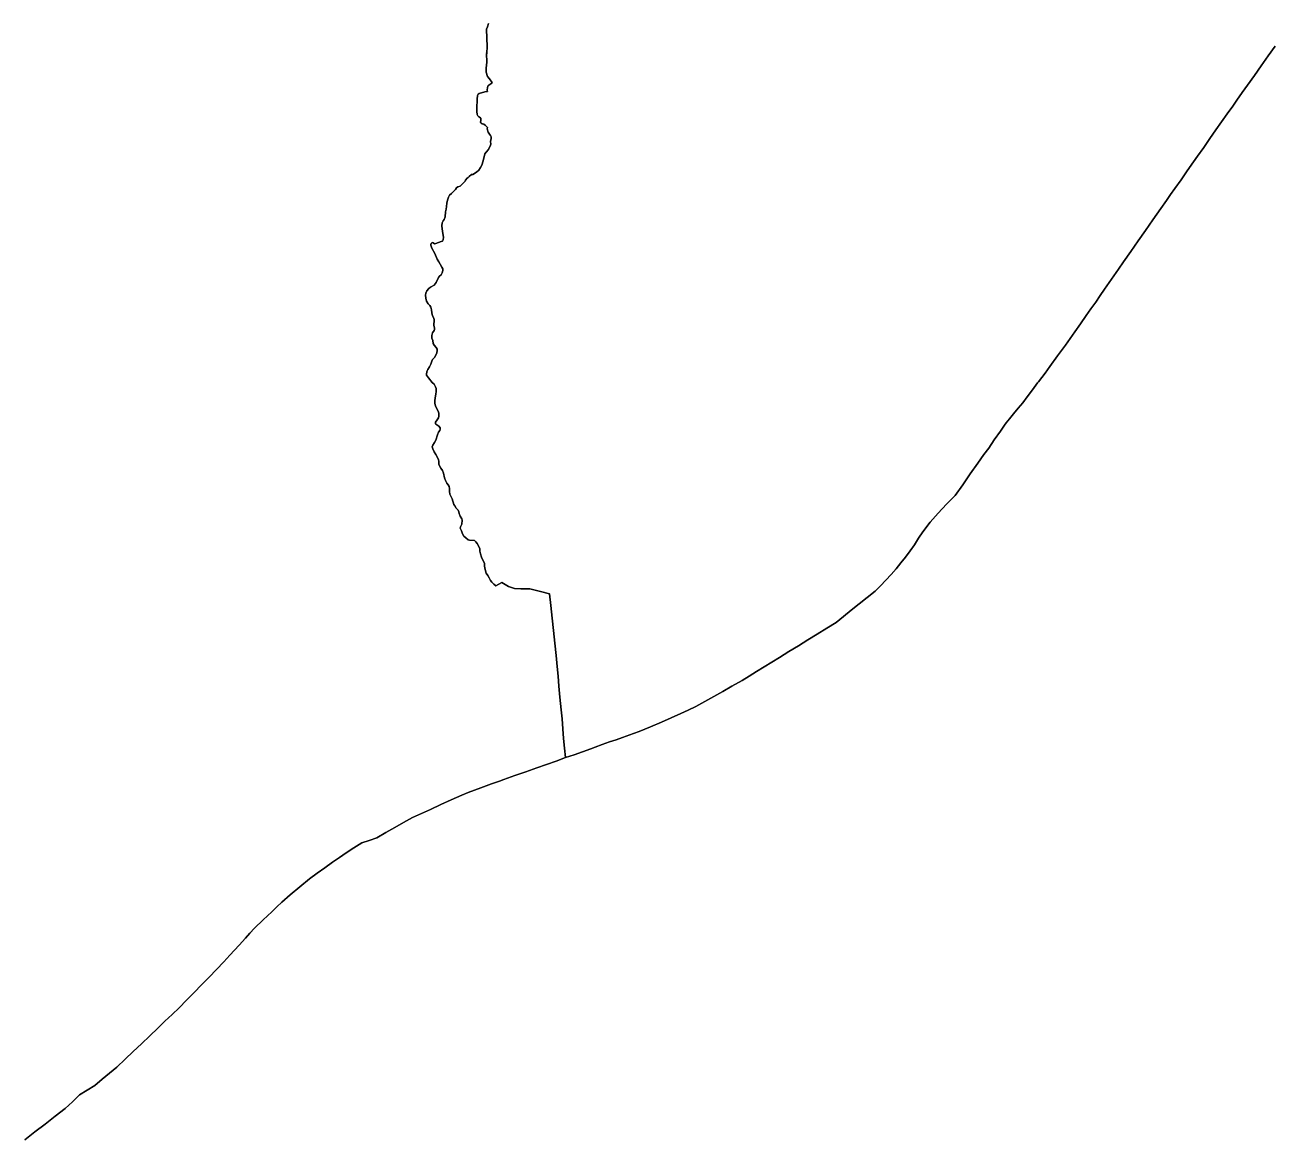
# Model space of a CAD drawing. Header units: inches. Extents: x 11258954 to 11313122, y 3645444 to 3695200.
# Drawn here: x 11280216 to 11284910, y 3659022 to 3663204 of the extents above; entities that cross this region are included whole.
import ezdxf

# ---------------------------------------------------------------- set-up
doc = ezdxf.new("R2010")
doc.units = ezdxf.units.IN
doc.header["$MEASUREMENT"] = 0
doc.layers.add('VotingPrecinct', color=233, linetype='Continuous')
doc.layers.add('Ward', color=133, linetype='Continuous')

msp = doc.modelspace()

# ---------------------------------------------------------------- linework, layer by layer
at = {"layer": 'VotingPrecinct'}
for points in [[(11281958.4, 3663209.5, 0), (11281954.5, 3663196.4, 0), (11281951.3, 3663188.35, 0), (11281950.8, 3663176.5, 0), (11281951.9, 3663165.2, 0), (11281952, 3663143, 0), (11281953.45, 3663134.05, 0), (11281952.85, 3663123.05, 0), (11281953.6, 3663116, 0), (11281952.3, 3663104.5, 0), (11281951.2, 3663097.1, 0), (11281951.95, 3663099.8, 0), (11281950.8, 3663089.45, 0), (11281951.25, 3663086.75, 0), (11281951.15, 3663084.25, 0), (11281952.5, 3663076.95, 0), (11281951.85, 3663064.4, 0), (11281949.6, 3663041.4, 0), (11281949.45, 3663029.65, 0), (11281949.8, 3663026.05, 0), (11281955.1, 3663009.9, 0), (11281962, 3663001.8, 0), (11281971.2, 3662988.85, 0), (11281971.5, 3662987, 0), (11281971.1, 3662985.25, 0), (11281966.85, 3662982.05, 0), (11281959.55, 3662977.85, 0), (11281957.45, 3662976.35, 0), (11281954.6, 3662968.6, 0), (11281953.9, 3662958.2, 0), (11281954, 3662953.75, 0), (11281944.3, 3662952.5, 0), (11281923.45, 3662945.85, 0), (11281919.8, 3662944.2, 0), (11281916.9, 3662938.05, 0), (11281915.35, 3662925.15, 0), (11281913.95, 3662889.75, 0), (11281914.3, 3662878.3, 0), (11281916.2, 3662867.25, 0), (11281918.1, 3662862.6, 0), (11281921.9, 3662858.8, 0), (11281927.85, 3662855.2, 0), (11281929.15, 3662853.15, 0), (11281929.75, 3662848.35, 0), (11281929.25, 3662843.7, 0), (11281928.1, 3662839.4, 0), (11281928.55, 3662837.05, 0), (11281930.25, 3662834.6, 0), (11281934.15, 3662832.1, 0), (11281941, 3662830.6, 0), (11281946.05, 3662826.8, 0), (11281954.35, 3662818.5, 0), (11281953.6, 3662813.5, 0), (11281957.45, 3662800.85, 0), (11281965.05, 3662790, 0), (11281966.8, 3662786.5, 0), (11281967.85, 3662782.45, 0), (11281967.9, 3662776.7, 0), (11281966.45, 3662766.35, 0), (11281967, 3662756.2, 0), (11281966.2, 3662752.4, 0), (11281958.25, 3662735.7, 0), (11281949.1, 3662726.1, 0), (11281944.85, 3662719.2, 0), (11281938.7, 3662693.35, 0), (11281933.2, 3662677.05, 0), (11281928.15, 3662668.4, 0), (11281922.1, 3662658.3, 0), (11281913.7, 3662650.85, 0), (11281899.95, 3662641.8, 0), (11281899.15, 3662642.05, 0), (11281895.05, 3662641.35, 0), (11281886.05, 3662634.95, 0), (11281881.55, 3662630.95, 0), (11281878.5, 3662627.6, 0), (11281872.4, 3662620.65, 0), (11281870.8, 3662617.9, 0), (11281869.75, 3662617.1, 0), (11281871.35, 3662618.2, 0), (11281867.85, 3662613.95, 0), (11281859.35, 3662605.7, 0), (11281851.25, 3662598.6, 0), (11281843.25, 3662595.15, 0), (11281838.25, 3662591.15, 0), (11281833.85, 3662585.15, 0), (11281824.8, 3662574.9, 0), (11281819.1, 3662571, 0), (11281812.2, 3662563.8, 0), (11281807.45, 3662556.05, 0), (11281804, 3662545.05, 0), (11281801.7, 3662533.55, 0), (11281800.4, 3662522.15, 0), (11281799.75, 3662511.85, 0), (11281797.25, 3662501.5, 0), (11281795.05, 3662483.35, 0), (11281791.2, 3662472.45, 0), (11281787.6, 3662467.95, 0), (11281784.45, 3662459.8, 0), (11281783.2, 3662449, 0), (11281785.15, 3662427.75, 0), (11281788.75, 3662406.55, 0), (11281788.4, 3662396.15, 0), (11281785.3, 3662391.4, 0), (11281781.05, 3662389.5, 0), (11281760.8, 3662382.5, 0), (11281755.95, 3662381.9, 0), (11281749.95, 3662385.2, 0), (11281746.75, 3662385.75, 0), (11281742.75, 3662382.6, 0), (11281741.3, 3662379.35, 0), (11281741.6, 3662375.95, 0), (11281745.1, 3662364.65, 0), (11281756.45, 3662344.5, 0), (11281765.65, 3662324.3, 0), (11281771.5, 3662314.15, 0), (11281776.7, 3662304.55, 0), (11281783.35, 3662294.15, 0), (11281786.25, 3662287.65, 0), (11281786.35, 3662280.7, 0), (11281784.2, 3662272.55, 0), (11281779.95, 3662264.85, 0), (11281774.2, 3662259.95, 0), (11281770.4, 3662255.25, 0), (11281761.25, 3662235.7, 0), (11281753.95, 3662226.35, 0), (11281741, 3662218.7, 0), (11281733.7, 3662212.9, 0), (11281727.2, 3662204.6, 0), (11281723.15, 3662196.5, 0), (11281722.1, 3662188.15, 0), (11281722.95, 3662176.6, 0), (11281725.95, 3662165.85, 0), (11281731.8, 3662156.5, 0), (11281738.1, 3662149.5, 0), (11281742.05, 3662143.45, 0), (11281744.5, 3662133.45, 0), (11281745.5, 3662121.8, 0), (11281748.15, 3662110.4, 0), (11281753.35, 3662101.75, 0), (11281753.9, 3662095.15, 0), (11281752.7, 3662073.95, 0), (11281755.5, 3662066.1, 0), (11281755.95, 3662059.8, 0), (11281754.25, 3662056.3, 0), (11281747.9, 3662046.95, 0), (11281745.5, 3662037.5, 0), (11281745.55, 3662027.25, 0), (11281749.6, 3662018.55, 0), (11281750.9, 3662006.95, 0), (11281754.1, 3662000.75, 0), (11281754.75, 3662000, 0), (11281761.75, 3661992.1, 0), (11281765.35, 3661985.6, 0), (11281766.05, 3661981.05, 0), (11281764.75, 3661971.75, 0), (11281760.35, 3661963.2, 0), (11281755.05, 3661954.3, 0), (11281747.8, 3661946.4, 0), (11281744.9, 3661940.5, 0), (11281741.25, 3661929.2, 0), (11281736.95, 3661919.5, 0), (11281730.65, 3661908.9, 0), (11281727.6, 3661903.8, 0), (11281726.85, 3661900, 0), (11281725, 3661891.15, 0), (11281725.8, 3661887.35, 0), (11281732.55, 3661877.75, 0), (11281746.6, 3661860.65, 0), (11281754.2, 3661853.85, 0), (11281759.7, 3661844.55, 0), (11281761.95, 3661837.3, 0), (11281762.1, 3661826.35, 0), (11281760.9, 3661815.9, 0), (11281758.05, 3661803.05, 0), (11281756.45, 3661791.8, 0), (11281756.55, 3661781.25, 0), (11281759.1, 3661772.15, 0), (11281764, 3661761.95, 0), (11281769.55, 3661752.55, 0), (11281771.6, 3661745.55, 0), (11281771.6, 3661734.15, 0), (11281770.35, 3661727.4, 0), (11281765.1, 3661720, 0), (11281759.7, 3661711.5, 0), (11281759.05, 3661705.05, 0), (11281760.3, 3661703.55, 0), (11281772.2, 3661696, 0), (11281776.6, 3661689.95, 0), (11281777.3, 3661684.95, 0), (11281775.2, 3661680.35, 0), (11281770.95, 3661674.15, 0), (11281767.25, 3661664.3, 0), (11281760.05, 3661643.9, 0), (11281755.1, 3661634.8, 0), (11281748.85, 3661624.75, 0), (11281747, 3661619, 0), (11281749, 3661610.5, 0), (11281754.7, 3661600.15, 0), (11281760.6, 3661590.4, 0), (11281765.3, 3661580.7, 0), (11281770.95, 3661570.35, 0), (11281771.4, 3661565.35, 0), (11281771.4, 3661554.05, 0), (11281774.45, 3661547.2, 0), (11281779.2, 3661538.3, 0), (11281785, 3661529.2, 0), (11281789.4, 3661519.75, 0), (11281792.55, 3661502.4, 0), (11281796.9, 3661492.05, 0), (11281802.3, 3661482.1, 0), (11281806.7, 3661475.7, 0), (11281810.65, 3661469.05, 0), (11281811.65, 3661462.35, 0), (11281811.25, 3661450.45, 0), (11281813.4, 3661440.8, 0), (11281816.65, 3661432.95, 0), (11281822.25, 3661422.85, 0), (11281828.35, 3661401.9, 0), (11281831.25, 3661396.65, 0), (11281837, 3661388.35, 0), (11281844.85, 3661380.1, 0), (11281847.35, 3661374.95, 0), (11281848.55, 3661367.6, 0), (11281851.75, 3661357.7, 0), (11281858.25, 3661348.1, 0), (11281859.6, 3661343.3, 0), (11281858.4, 3661328.1, 0), (11281853, 3661317.45, 0), (11281851.45, 3661313.35, 0), (11281856.35, 3661303.1, 0), (11281860.45, 3661291.8, 0), (11281865.75, 3661283.1, 0), (11281872.75, 3661276.05, 0), (11281881.7, 3661269.7, 0), (11281886.35, 3661268, 0), (11281905.7, 3661266.05, 0), (11281911.1, 3661262.05, 0), (11281916.15, 3661255.55, 0), (11281921.3, 3661246.1, 0), (11281925.5, 3661234.75, 0), (11281926.2, 3661226.1, 0), (11281928.7, 3661215.95, 0), (11281931.55, 3661203.55, 0), (11281935.35, 3661195.5, 0), (11281941.4, 3661187.05, 0), (11281943.9, 3661180.15, 0), (11281943.85, 3661170.5, 0), (11281944.55, 3661163.75, 0), (11281946.8, 3661153.1, 0), (11281950.1, 3661144.45, 0), (11281955.9, 3661135.7, 0), (11281961.15, 3661126.5, 0), (11281965.45, 3661116.25, 0), (11281970.3, 3661110.15, 0), (11281977.8, 3661102.4, 0), (11281986.44, 3661096.83, 0), (11282009, 3661108.95, 0), (11282033.2, 3661093.35, 0), (11282056.34, 3661086.53, 0), (11282079.49, 3661084.58, 0), (11282114.2, 3661084.58, 0), (11282154.18, 3661074.83, 0), (11282187.685, 3661066.1355, 0), (11282192.5235, 3661022.1535, 0), (11282197.698, 3660975.1215, 0), (11282202.8725, 3660928.089, 0), (11282208.047, 3660881.057, 0), (11282213.2215, 3660834.0245, 0), (11282215.0005, 3660806.999, 0), (11282215.9995, 3660793.501, 0), (11282219.9995, 3660756.7505, 0), (11282223, 3660719.5, 0), (11282227, 3660678.5005, 0), (11282232, 3660630.7505, 0), (11282235, 3660596.501, 0), (11282238, 3660559.5, 0), (11282240, 3660522.749, 0), (11282244.0005, 3660486.7495, 0), (11282248.0005, 3660450.75, 0), (11282212.0005, 3660437.9995, 0), (11282176, 3660425.2495, 0), (11282139.9995, 3660412.499, 0), (11282098.7185, 3660397.9035, 0), (11282057.4375, 3660383.3085, 0), (11282016.1565, 3660368.713, 0), (11281999.999, 3660362.999, 0), (11281969.836, 3660351.7945, 0), (11281939.672, 3660340.59, 0), (11281930.034, 3660337.0085, 0), (11281906.0775, 3660328.111, 0), (11281882.0385, 3660319.181, 0), (11281857.9995, 3660310.2505, 0), (11281818.666, 3660292.3335, 0), (11281779.333, 3660274.417, 0), (11281740, 3660256.5, 0), (11281706.5005, 3660241.2505, 0), (11281673.0005, 3660226.0005, 0), (11281639.4675, 3660207.0135, 0), (11281605.9345, 3660188.026, 0), (11281572.402, 3660169.039, 0), (11281538.869, 3660150.052, 0), (11281510.4265, 3660140.0535, 0), (11281481.9845, 3660130.055, 0), (11281452.8275, 3660111.8665, 0), (11281423.6705, 3660093.678, 0), (11281397.934, 3660076.017, 0), (11281372.197, 3660058.3565, 0), (11281343.2655, 3660037.2345, 0), (11281314.334, 3660016.113, 0), (11281285.402, 3659994.991, 0), (11281249.201, 3659964.9955, 0), (11281212.9995, 3659935, 0), (11281182.1005, 3659908.196, 0), (11281163.05, 3659889.973, 0), (11281143.9995, 3659871.7495, 0), (11281111.5, 3659840.7505, 0), (11281079.001, 3659809.7505, 0), (11281062.0005, 3659791.251, 0), (11281044.9995, 3659772.751, 0), (11281021, 3659746, 0), (11281003.5, 3659726.9995, 0), (11280986, 3659707.999, 0), (11280964.312, 3659682.9705, 0), (11280936.2295, 3659654.267, 0), (11280908.147, 3659625.5635, 0), (11280880.0645, 3659596.8605, 0), (11280851.982, 3659568.157, 0), (11280823.919, 3659539.4795, 0), (11280795.856, 3659510.802, 0), (11280769.2375, 3659485.4515, 0), (11280742.619, 3659460.101, 0), (11280716.0005, 3659434.7505, 0), (11280685.2, 3659405.4, 0), (11280654.4, 3659376.05, 0), (11280623.5995, 3659346.6995, 0), (11280592.7995, 3659317.3495, 0), (11280561.9995, 3659287.9995, 0), (11280534.333, 3659265.1665, 0), (11280506.6665, 3659242.334, 0), (11280479, 3659219.501, 0), (11280450.5, 3659201.375, 0), (11280421.9995, 3659183.249, 0), (11280394.5, 3659157.9995, 0), (11280367, 3659132.75, 0), (11280329.375, 3659103.344, 0), (11280291.75, 3659073.9375, 0), (11280254.125, 3659044.5315, 0), (11280216.4995, 3659015.125, 0)], [(11284914.7995, 3663123.8495, 0), (11284888.4, 3663087.2995, 0), (11284861.9995, 3663050.7495, 0), (11284836.4995, 3663014.3745, 0), (11284810.999, 3662977.9995, 0), (11284790.5, 3662949.3755, 0), (11284770.0005, 3662920.7505, 0), (11284754.9995, 3662899.001, 0), (11284734, 3662869.334, 0), (11284713.0005, 3662839.667, 0), (11284692.0005, 3662810, 0), (11284669.0005, 3662776.9165, 0), (11284646.0005, 3662743.8335, 0), (11284623.0005, 3662710.7505, 0), (11284607.9995, 3662689.001, 0), (11284584.333, 3662655.584, 0), (11284560.6665, 3662622.1675, 0), (11284537, 3662588.7505, 0), (11284521.5005, 3662566.3755, 0), (11284506.0005, 3662544, 0), (11284484.9995, 3662514, 0), (11284470, 3662492.625, 0), (11284455, 3662471.25, 0), (11284427.5005, 3662431.8125, 0), (11284400.0005, 3662392.3745, 0), (11284372.501, 3662352.937, 0), (11284345.001, 3662313.4995, 0), (11284326, 3662286.7505, 0), (11284299.5, 3662248.875, 0), (11284273.0005, 3662210.9995, 0), (11284256.5, 3662186.875, 0), (11284240, 3662162.7505, 0), (11284222, 3662137.1255, 0), (11284204, 3662111.5005, 0), (11284183.0005, 3662081.251, 0), (11284162.0005, 3662051.001, 0), (11284144, 3662025.501, 0), (11284125.999, 3662000.0005, 0), (11284097.067, 3661960.4075, 0), (11284068.1345, 3661920.814, 0), (11284050, 3661896.0005, 0), (11284024.8565, 3661862.319, 0), (11284022.003, 3661858.4975, 0), (11284002.501, 3661832.3735, 0), (11283982.999, 3661806.2495, 0), (11283966.0005, 3661783.9995, 0), (11283948.5, 3661763.25, 0), (11283930.999, 3661742.5005, 0), (11283916.0005, 3661724.251, 0), (11283903.999, 3661709.2505, 0), (11283897.001, 3661700.001, 0), (11283882, 3661677.75, 0), (11283859, 3661645.25, 0), (11283838.0005, 3661613.9995, 0), (11283820.0005, 3661589.9995, 0), (11283797.182, 3661557.3685, 0), (11283768.687, 3661516.6195, 0), (11283740.1915, 3661475.8695, 0), (11283711.6965, 3661435.1205, 0), (11283678.9725, 3661403.211, 0), (11283647.7385, 3661369.8405, 0), (11283618.061, 3661335.0785, 0), (11283589.999, 3661298.9995, 0), (11283574.5335, 3661274.9565, 0), (11283559.0675, 3661250.913, 0), (11283542.3885, 3661227.694, 0), (11283525.709, 3661204.4745, 0), (11283507.8625, 3661182.141, 0), (11283490.016, 3661159.807, 0), (11283471.048, 3661138.418, 0), (11283452.0795, 3661117.0285, 0), (11283432.04, 3661096.639, 0), (11283412, 3661076.249, 0), (11283381.6665, 3661052.3325, 0), (11283351.333, 3661028.416, 0), (11283320.9995, 3661004.4995, 0), (11283293, 3660981.6245, 0), (11283265.0005, 3660958.749, 0), (11283229.5005, 3660936.7905, 0), (11283194.0005, 3660914.8325, 0), (11283158.5005, 3660892.8745, 0), (11283123, 3660870.916, 0), (11283087.5, 3660848.958, 0), (11283052, 3660826.9995, 0), (11283023.3335, 3660809.333, 0), (11282994.6675, 3660791.6665, 0), (11282966.001, 3660774, 0), (11282938.5005, 3660757.4995, 0), (11282911, 3660740.999, 0), (11282872.9995, 3660718.749, 0), (11282838.9995, 3660699.8745, 0), (11282805, 3660681, 0), (11282771, 3660662.125, 0), (11282737.0005, 3660643.2505, 0), (11282709, 3660629.7505, 0), (11282680.999, 3660616.25, 0), (11282645, 3660599.875, 0), (11282609.0005, 3660583.5, 0), (11282567, 3660566.25, 0), (11282524.9995, 3660549, 0), (11282502.9995, 3660541.0005, 0), (11282462.001, 3660526.5005, 0), (11282437.5005, 3660518.1255, 0), (11282412.9995, 3660509.7505, 0), (11282385.9885, 3660499.9105, 0), (11282358.977, 3660490.0705, 0), (11282342.9995, 3660484.2505, 0), (11282311.333, 3660473.0835, 0), (11282279.667, 3660461.917, 0), (11282248.0005, 3660450.75, 0), (11282244.0005, 3660486.7495, 0), (11282240, 3660522.749, 0), (11282238, 3660559.5, 0), (11282235, 3660596.501, 0), (11282232, 3660630.7505, 0), (11282227, 3660678.5005, 0), (11282223, 3660719.5, 0), (11282219.9995, 3660756.7505, 0), (11282215.9995, 3660793.501, 0), (11282215.0005, 3660806.999, 0), (11282213.2215, 3660834.0245, 0), (11282208.047, 3660881.057, 0), (11282202.8725, 3660928.089, 0), (11282197.698, 3660975.1215, 0), (11282192.5235, 3661022.1535, 0), (11282187.685, 3661066.1355, 0), (11282154.18, 3661074.83, 0), (11282114.2, 3661084.58, 0), (11282079.49, 3661084.58, 0), (11282056.34, 3661086.53, 0), (11282033.2, 3661093.35, 0), (11282009, 3661108.95, 0), (11281986.44, 3661096.83, 0), (11281977.8, 3661102.4, 0), (11281970.3, 3661110.15, 0), (11281965.45, 3661116.25, 0), (11281961.15, 3661126.5, 0), (11281955.9, 3661135.7, 0), (11281950.1, 3661144.45, 0), (11281946.8, 3661153.1, 0), (11281944.55, 3661163.75, 0), (11281943.85, 3661170.5, 0), (11281943.9, 3661180.15, 0), (11281941.4, 3661187.05, 0), (11281935.35, 3661195.5, 0), (11281931.55, 3661203.55, 0), (11281928.7, 3661215.95, 0), (11281926.2, 3661226.1, 0), (11281925.5, 3661234.75, 0), (11281921.3, 3661246.1, 0), (11281916.15, 3661255.55, 0), (11281911.1, 3661262.05, 0), (11281905.7, 3661266.05, 0), (11281886.35, 3661268, 0), (11281881.7, 3661269.7, 0), (11281872.75, 3661276.05, 0), (11281865.75, 3661283.1, 0), (11281860.45, 3661291.8, 0), (11281856.35, 3661303.1, 0), (11281851.45, 3661313.35, 0), (11281853, 3661317.45, 0), (11281858.4, 3661328.1, 0), (11281859.6, 3661343.3, 0), (11281858.25, 3661348.1, 0), (11281851.75, 3661357.7, 0), (11281848.55, 3661367.6, 0), (11281847.35, 3661374.95, 0), (11281844.85, 3661380.1, 0), (11281837, 3661388.35, 0), (11281831.25, 3661396.65, 0), (11281828.35, 3661401.9, 0), (11281822.25, 3661422.85, 0), (11281816.65, 3661432.95, 0), (11281813.4, 3661440.8, 0), (11281811.25, 3661450.45, 0), (11281811.65, 3661462.35, 0), (11281810.65, 3661469.05, 0), (11281806.7, 3661475.7, 0), (11281802.3, 3661482.1, 0), (11281796.9, 3661492.05, 0), (11281792.55, 3661502.4, 0), (11281789.4, 3661519.75, 0), (11281785, 3661529.2, 0), (11281779.2, 3661538.3, 0), (11281774.45, 3661547.2, 0), (11281771.4, 3661554.05, 0), (11281771.4, 3661565.35, 0), (11281770.95, 3661570.35, 0), (11281765.3, 3661580.7, 0), (11281760.6, 3661590.4, 0), (11281754.7, 3661600.15, 0), (11281749, 3661610.5, 0), (11281747, 3661619, 0), (11281748.85, 3661624.75, 0), (11281755.1, 3661634.8, 0), (11281760.05, 3661643.9, 0), (11281767.25, 3661664.3, 0), (11281770.95, 3661674.15, 0), (11281775.2, 3661680.35, 0), (11281777.3, 3661684.95, 0), (11281776.6, 3661689.95, 0), (11281772.2, 3661696, 0), (11281760.3, 3661703.55, 0), (11281759.05, 3661705.05, 0), (11281759.7, 3661711.5, 0), (11281765.1, 3661720, 0), (11281770.35, 3661727.4, 0), (11281771.6, 3661734.15, 0), (11281771.6, 3661745.55, 0), (11281769.55, 3661752.55, 0), (11281764, 3661761.95, 0), (11281759.1, 3661772.15, 0), (11281756.55, 3661781.25, 0), (11281756.45, 3661791.8, 0), (11281758.05, 3661803.05, 0), (11281760.9, 3661815.9, 0), (11281762.1, 3661826.35, 0), (11281761.95, 3661837.3, 0), (11281759.7, 3661844.55, 0), (11281754.2, 3661853.85, 0), (11281746.6, 3661860.65, 0), (11281732.55, 3661877.75, 0), (11281725.8, 3661887.35, 0), (11281725, 3661891.15, 0), (11281726.85, 3661900, 0), (11281727.6, 3661903.8, 0), (11281730.65, 3661908.9, 0), (11281736.95, 3661919.5, 0), (11281741.25, 3661929.2, 0), (11281744.9, 3661940.5, 0), (11281747.8, 3661946.4, 0), (11281755.05, 3661954.3, 0), (11281760.35, 3661963.2, 0), (11281764.75, 3661971.75, 0), (11281766.05, 3661981.05, 0), (11281765.35, 3661985.6, 0), (11281761.75, 3661992.1, 0), (11281754.75, 3662000, 0), (11281754.1, 3662000.75, 0), (11281750.9, 3662006.95, 0), (11281749.6, 3662018.55, 0), (11281745.55, 3662027.25, 0), (11281745.5, 3662037.5, 0), (11281747.9, 3662046.95, 0), (11281754.25, 3662056.3, 0), (11281755.95, 3662059.8, 0), (11281755.5, 3662066.1, 0), (11281752.7, 3662073.95, 0), (11281753.9, 3662095.15, 0), (11281753.35, 3662101.75, 0), (11281748.15, 3662110.4, 0), (11281745.5, 3662121.8, 0), (11281744.5, 3662133.45, 0), (11281742.05, 3662143.45, 0), (11281738.1, 3662149.5, 0), (11281731.8, 3662156.5, 0), (11281725.95, 3662165.85, 0), (11281722.95, 3662176.6, 0), (11281722.1, 3662188.15, 0), (11281723.15, 3662196.5, 0), (11281727.2, 3662204.6, 0), (11281733.7, 3662212.9, 0), (11281741, 3662218.7, 0), (11281753.95, 3662226.35, 0), (11281761.25, 3662235.7, 0), (11281770.4, 3662255.25, 0), (11281774.2, 3662259.95, 0), (11281779.95, 3662264.85, 0), (11281784.2, 3662272.55, 0), (11281786.35, 3662280.7, 0), (11281786.25, 3662287.65, 0), (11281783.35, 3662294.15, 0), (11281776.7, 3662304.55, 0), (11281771.5, 3662314.15, 0), (11281765.65, 3662324.3, 0), (11281756.45, 3662344.5, 0), (11281745.1, 3662364.65, 0), (11281741.6, 3662375.95, 0), (11281741.3, 3662379.35, 0), (11281742.75, 3662382.6, 0), (11281746.75, 3662385.75, 0), (11281749.95, 3662385.2, 0), (11281755.95, 3662381.9, 0), (11281760.8, 3662382.5, 0), (11281781.05, 3662389.5, 0), (11281785.3, 3662391.4, 0), (11281788.4, 3662396.15, 0), (11281788.75, 3662406.55, 0), (11281785.15, 3662427.75, 0), (11281783.2, 3662449, 0), (11281784.45, 3662459.8, 0), (11281787.6, 3662467.95, 0), (11281791.2, 3662472.45, 0), (11281795.05, 3662483.35, 0), (11281797.25, 3662501.5, 0), (11281799.75, 3662511.85, 0), (11281800.4, 3662522.15, 0), (11281801.7, 3662533.55, 0), (11281804, 3662545.05, 0), (11281807.45, 3662556.05, 0), (11281812.2, 3662563.8, 0), (11281819.1, 3662571, 0), (11281824.8, 3662574.9, 0), (11281833.85, 3662585.15, 0), (11281838.25, 3662591.15, 0), (11281843.25, 3662595.15, 0), (11281851.25, 3662598.6, 0), (11281859.35, 3662605.7, 0), (11281867.85, 3662613.95, 0), (11281871.35, 3662618.2, 0), (11281869.75, 3662617.1, 0), (11281870.8, 3662617.9, 0), (11281872.4, 3662620.65, 0), (11281878.5, 3662627.6, 0), (11281881.55, 3662630.95, 0), (11281886.05, 3662634.95, 0), (11281895.05, 3662641.35, 0), (11281899.15, 3662642.05, 0), (11281899.95, 3662641.8, 0), (11281913.7, 3662650.85, 0), (11281922.1, 3662658.3, 0), (11281928.15, 3662668.4, 0), (11281933.2, 3662677.05, 0), (11281938.7, 3662693.35, 0), (11281944.85, 3662719.2, 0), (11281949.1, 3662726.1, 0), (11281958.25, 3662735.7, 0), (11281966.2, 3662752.4, 0), (11281967, 3662756.2, 0), (11281966.45, 3662766.35, 0), (11281967.9, 3662776.7, 0), (11281967.85, 3662782.45, 0), (11281966.8, 3662786.5, 0), (11281965.05, 3662790, 0), (11281957.45, 3662800.85, 0), (11281953.6, 3662813.5, 0), (11281954.35, 3662818.5, 0), (11281946.05, 3662826.8, 0), (11281941, 3662830.6, 0), (11281934.15, 3662832.1, 0), (11281930.25, 3662834.6, 0), (11281928.55, 3662837.05, 0), (11281928.1, 3662839.4, 0), (11281929.25, 3662843.7, 0), (11281929.75, 3662848.35, 0), (11281929.15, 3662853.15, 0), (11281927.85, 3662855.2, 0), (11281921.9, 3662858.8, 0), (11281918.1, 3662862.6, 0), (11281916.2, 3662867.25, 0), (11281914.3, 3662878.3, 0), (11281913.95, 3662889.75, 0), (11281915.35, 3662925.15, 0), (11281916.9, 3662938.05, 0), (11281919.8, 3662944.2, 0), (11281923.45, 3662945.85, 0), (11281944.3, 3662952.5, 0), (11281954, 3662953.75, 0), (11281953.9, 3662958.2, 0), (11281954.6, 3662968.6, 0), (11281957.45, 3662976.35, 0), (11281959.55, 3662977.85, 0), (11281966.85, 3662982.05, 0), (11281971.1, 3662985.25, 0), (11281971.5, 3662987, 0), (11281971.2, 3662988.85, 0), (11281962, 3663001.8, 0), (11281955.1, 3663009.9, 0), (11281949.8, 3663026.05, 0), (11281949.45, 3663029.65, 0), (11281949.6, 3663041.4, 0), (11281951.85, 3663064.4, 0), (11281952.5, 3663076.95, 0), (11281951.15, 3663084.25, 0), (11281951.25, 3663086.75, 0), (11281950.8, 3663089.45, 0), (11281951.95, 3663099.8, 0), (11281951.2, 3663097.1, 0), (11281952.3, 3663104.5, 0), (11281953.6, 3663116, 0), (11281952.85, 3663123.05, 0), (11281953.45, 3663134.05, 0), (11281952, 3663143, 0), (11281951.9, 3663165.2, 0), (11281950.8, 3663176.5, 0), (11281951.3, 3663188.35, 0), (11281954.5, 3663196.4, 0), (11281958.4, 3663209.5, 0)], [(11280216.4995, 3659015.125, 0), (11280254.125, 3659044.5315, 0), (11280291.75, 3659073.9375, 0), (11280329.375, 3659103.344, 0), (11280367, 3659132.75, 0), (11280394.5, 3659157.9995, 0), (11280421.9995, 3659183.249, 0), (11280450.5, 3659201.375, 0), (11280479, 3659219.501, 0), (11280506.6665, 3659242.334, 0), (11280534.333, 3659265.1665, 0), (11280561.9995, 3659287.9995, 0), (11280592.7995, 3659317.3495, 0), (11280623.5995, 3659346.6995, 0), (11280654.4, 3659376.05, 0), (11280685.2, 3659405.4, 0), (11280716.0005, 3659434.7505, 0), (11280742.619, 3659460.101, 0), (11280769.2375, 3659485.4515, 0), (11280795.856, 3659510.802, 0), (11280823.919, 3659539.4795, 0), (11280851.982, 3659568.157, 0), (11280880.0645, 3659596.8605, 0), (11280908.147, 3659625.5635, 0), (11280936.2295, 3659654.267, 0), (11280964.312, 3659682.9705, 0), (11280986, 3659707.999, 0), (11281003.5, 3659726.9995, 0), (11281021, 3659746, 0), (11281044.9995, 3659772.751, 0), (11281062.0005, 3659791.251, 0), (11281079.001, 3659809.7505, 0), (11281111.5, 3659840.7505, 0), (11281143.9995, 3659871.7495, 0), (11281163.05, 3659889.973, 0), (11281182.1005, 3659908.196, 0), (11281212.9995, 3659935, 0), (11281249.201, 3659964.9955, 0), (11281285.402, 3659994.991, 0), (11281314.334, 3660016.113, 0), (11281343.2655, 3660037.2345, 0), (11281372.197, 3660058.3565, 0), (11281397.934, 3660076.017, 0), (11281423.6705, 3660093.678, 0), (11281452.8275, 3660111.8665, 0), (11281481.9845, 3660130.055, 0), (11281510.4265, 3660140.0535, 0), (11281538.869, 3660150.052, 0), (11281572.402, 3660169.039, 0), (11281605.9345, 3660188.026, 0), (11281639.4675, 3660207.0135, 0), (11281673.0005, 3660226.0005, 0), (11281706.5005, 3660241.2505, 0), (11281740, 3660256.5, 0), (11281779.333, 3660274.417, 0), (11281818.666, 3660292.3335, 0), (11281857.9995, 3660310.2505, 0), (11281882.0385, 3660319.181, 0), (11281906.0775, 3660328.111, 0), (11281930.034, 3660337.0085, 0), (11281939.672, 3660340.59, 0), (11281969.836, 3660351.7945, 0), (11281999.999, 3660362.999, 0), (11282016.1565, 3660368.713, 0), (11282057.4375, 3660383.3085, 0), (11282098.7185, 3660397.9035, 0), (11282139.9995, 3660412.499, 0), (11282176, 3660425.2495, 0), (11282212.0005, 3660437.9995, 0), (11282248.0005, 3660450.75, 0), (11282279.667, 3660461.917, 0), (11282311.333, 3660473.0835, 0), (11282342.9995, 3660484.2505, 0), (11282358.977, 3660490.0705, 0), (11282385.9885, 3660499.9105, 0), (11282412.9995, 3660509.7505, 0), (11282437.5005, 3660518.1255, 0), (11282462.001, 3660526.5005, 0), (11282502.9995, 3660541.0005, 0), (11282524.9995, 3660549, 0), (11282567, 3660566.25, 0), (11282609.0005, 3660583.5, 0), (11282645, 3660599.875, 0), (11282680.999, 3660616.25, 0), (11282709, 3660629.7505, 0), (11282737.0005, 3660643.2505, 0), (11282771, 3660662.125, 0), (11282805, 3660681, 0), (11282838.9995, 3660699.8745, 0), (11282872.9995, 3660718.749, 0), (11282911, 3660740.999, 0), (11282938.5005, 3660757.4995, 0), (11282966.001, 3660774, 0), (11282994.6675, 3660791.6665, 0), (11283023.3335, 3660809.333, 0), (11283052, 3660826.9995, 0), (11283087.5, 3660848.958, 0), (11283123, 3660870.916, 0), (11283158.5005, 3660892.8745, 0), (11283194.0005, 3660914.8325, 0), (11283229.5005, 3660936.7905, 0), (11283265.0005, 3660958.749, 0), (11283293, 3660981.6245, 0), (11283320.9995, 3661004.4995, 0), (11283351.333, 3661028.416, 0), (11283381.6665, 3661052.3325, 0), (11283412, 3661076.249, 0), (11283432.04, 3661096.639, 0), (11283452.0795, 3661117.0285, 0), (11283471.048, 3661138.418, 0), (11283490.016, 3661159.807, 0), (11283507.8625, 3661182.141, 0), (11283525.709, 3661204.4745, 0), (11283542.3885, 3661227.694, 0), (11283559.0675, 3661250.913, 0), (11283574.5335, 3661274.9565, 0), (11283589.999, 3661298.9995, 0), (11283618.061, 3661335.0785, 0), (11283647.7385, 3661369.8405, 0), (11283678.9725, 3661403.211, 0), (11283711.6965, 3661435.1205, 0), (11283740.1915, 3661475.8695, 0), (11283768.687, 3661516.6195, 0), (11283797.182, 3661557.3685, 0), (11283820.0005, 3661589.9995, 0), (11283838.0005, 3661613.9995, 0), (11283859, 3661645.25, 0), (11283882, 3661677.75, 0), (11283897.001, 3661700.001, 0), (11283903.999, 3661709.2505, 0), (11283916.0005, 3661724.251, 0), (11283930.999, 3661742.5005, 0), (11283948.5, 3661763.25, 0), (11283966.0005, 3661783.9995, 0), (11283982.999, 3661806.2495, 0), (11284002.501, 3661832.3735, 0), (11284022.003, 3661858.4975, 0), (11284024.8565, 3661862.319, 0), (11284050, 3661896.0005, 0), (11284068.1345, 3661920.814, 0), (11284097.067, 3661960.4075, 0), (11284125.999, 3662000.0005, 0), (11284144, 3662025.501, 0), (11284162.0005, 3662051.001, 0), (11284183.0005, 3662081.251, 0), (11284204, 3662111.5005, 0), (11284222, 3662137.1255, 0), (11284240, 3662162.7505, 0), (11284256.5, 3662186.875, 0), (11284273.0005, 3662210.9995, 0), (11284299.5, 3662248.875, 0), (11284326, 3662286.7505, 0), (11284345.001, 3662313.4995, 0), (11284372.501, 3662352.937, 0), (11284400.0005, 3662392.3745, 0), (11284427.5005, 3662431.8125, 0), (11284455, 3662471.25, 0), (11284470, 3662492.625, 0), (11284484.9995, 3662514, 0), (11284506.0005, 3662544, 0), (11284521.5005, 3662566.3755, 0), (11284537, 3662588.7505, 0), (11284560.6665, 3662622.1675, 0), (11284584.333, 3662655.584, 0), (11284607.9995, 3662689.001, 0), (11284623.0005, 3662710.7505, 0), (11284646.0005, 3662743.8335, 0), (11284669.0005, 3662776.9165, 0), (11284692.0005, 3662810, 0), (11284713.0005, 3662839.667, 0), (11284734, 3662869.334, 0), (11284754.9995, 3662899.001, 0), (11284770.0005, 3662920.7505, 0), (11284790.5, 3662949.3755, 0), (11284810.999, 3662977.9995, 0), (11284836.4995, 3663014.3745, 0), (11284861.9995, 3663050.7495, 0), (11284888.4, 3663087.2995, 0), (11284914.7995, 3663123.8495, 0)]]:
    msp.add_polyline3d(points, dxfattribs=at)
at = {"layer": 'Ward'}
for points in [[(11280216.4995, 3659015.125, 0), (11280254.125, 3659044.5315, 0), (11280291.75, 3659073.9375, 0), (11280329.375, 3659103.344, 0), (11280367, 3659132.75, 0), (11280394.5, 3659157.9995, 0), (11280421.9995, 3659183.249, 0), (11280450.5, 3659201.375, 0), (11280479, 3659219.501, 0), (11280506.6665, 3659242.334, 0), (11280534.333, 3659265.1665, 0), (11280561.9995, 3659287.9995, 0), (11280592.7995, 3659317.3495, 0), (11280623.5995, 3659346.6995, 0), (11280654.4, 3659376.05, 0), (11280685.2, 3659405.4, 0), (11280716.0005, 3659434.7505, 0), (11280742.619, 3659460.101, 0), (11280769.2375, 3659485.4515, 0), (11280795.856, 3659510.802, 0), (11280823.919, 3659539.4795, 0), (11280851.982, 3659568.157, 0), (11280880.0645, 3659596.8605, 0), (11280908.147, 3659625.5635, 0), (11280936.2295, 3659654.267, 0), (11280964.312, 3659682.9705, 0), (11280986, 3659707.999, 0), (11281003.5, 3659726.9995, 0), (11281021, 3659746, 0), (11281044.9995, 3659772.751, 0), (11281062.0005, 3659791.251, 0), (11281079.001, 3659809.7505, 0), (11281111.5, 3659840.7505, 0), (11281143.9995, 3659871.7495, 0), (11281163.05, 3659889.973, 0), (11281182.1005, 3659908.196, 0), (11281212.9995, 3659935, 0), (11281249.201, 3659964.9955, 0), (11281285.402, 3659994.991, 0), (11281314.334, 3660016.113, 0), (11281343.2655, 3660037.2345, 0), (11281372.197, 3660058.3565, 0), (11281397.934, 3660076.017, 0), (11281423.6705, 3660093.678, 0), (11281452.8275, 3660111.8665, 0), (11281481.9845, 3660130.055, 0), (11281510.4265, 3660140.0535, 0), (11281538.869, 3660150.052, 0), (11281572.402, 3660169.039, 0), (11281605.9345, 3660188.026, 0), (11281639.4675, 3660207.0135, 0), (11281673.0005, 3660226.0005, 0), (11281706.5005, 3660241.2505, 0), (11281740, 3660256.5, 0), (11281779.333, 3660274.417, 0), (11281818.666, 3660292.3335, 0), (11281857.9995, 3660310.2505, 0), (11281882.0385, 3660319.181, 0), (11281906.0775, 3660328.111, 0), (11281930.034, 3660337.0085, 0), (11281939.672, 3660340.59, 0), (11281969.836, 3660351.7945, 0), (11281999.999, 3660362.999, 0), (11282016.1565, 3660368.713, 0), (11282057.4375, 3660383.3085, 0), (11282098.7185, 3660397.9035, 0), (11282139.9995, 3660412.499, 0), (11282176, 3660425.2495, 0), (11282212.0005, 3660437.9995, 0), (11282248.0005, 3660450.75, 0), (11282279.667, 3660461.917, 0), (11282311.333, 3660473.0835, 0), (11282342.9995, 3660484.2505, 0), (11282358.977, 3660490.0705, 0), (11282385.9885, 3660499.9105, 0), (11282412.9995, 3660509.7505, 0), (11282437.5005, 3660518.1255, 0), (11282462.001, 3660526.5005, 0), (11282502.9995, 3660541.0005, 0), (11282524.9995, 3660549, 0), (11282567, 3660566.25, 0), (11282609.0005, 3660583.5, 0), (11282645, 3660599.875, 0), (11282680.999, 3660616.25, 0), (11282709, 3660629.7505, 0), (11282737.0005, 3660643.2505, 0), (11282771, 3660662.125, 0), (11282805, 3660681, 0), (11282838.9995, 3660699.8745, 0), (11282872.9995, 3660718.749, 0), (11282911, 3660740.999, 0), (11282938.5005, 3660757.4995, 0), (11282966.001, 3660774, 0), (11282994.6675, 3660791.6665, 0), (11283023.3335, 3660809.333, 0), (11283052, 3660826.9995, 0), (11283087.5, 3660848.958, 0), (11283123, 3660870.916, 0), (11283158.5005, 3660892.8745, 0), (11283194.0005, 3660914.8325, 0), (11283229.5005, 3660936.7905, 0), (11283265.0005, 3660958.749, 0), (11283293, 3660981.6245, 0), (11283320.9995, 3661004.4995, 0), (11283351.333, 3661028.416, 0), (11283381.6665, 3661052.3325, 0), (11283412, 3661076.249, 0), (11283432.04, 3661096.639, 0), (11283452.0795, 3661117.0285, 0), (11283471.048, 3661138.418, 0), (11283490.016, 3661159.807, 0), (11283507.8625, 3661182.141, 0), (11283525.709, 3661204.4745, 0), (11283542.3885, 3661227.694, 0), (11283559.0675, 3661250.913, 0), (11283574.5335, 3661274.9565, 0), (11283589.999, 3661298.9995, 0), (11283618.061, 3661335.0785, 0), (11283647.7385, 3661369.8405, 0), (11283678.9725, 3661403.211, 0), (11283711.6965, 3661435.1205, 0), (11283740.1915, 3661475.8695, 0), (11283768.687, 3661516.6195, 0), (11283797.182, 3661557.3685, 0), (11283820.0005, 3661589.9995, 0), (11283838.0005, 3661613.9995, 0), (11283859, 3661645.25, 0), (11283882, 3661677.75, 0), (11283897.001, 3661700.001, 0), (11283903.999, 3661709.2505, 0), (11283916.0005, 3661724.251, 0), (11283930.999, 3661742.5005, 0), (11283948.5, 3661763.25, 0), (11283966.0005, 3661783.9995, 0), (11283982.999, 3661806.2495, 0), (11284002.501, 3661832.3735, 0), (11284022.003, 3661858.4975, 0), (11284024.8565, 3661862.319, 0), (11284050, 3661896.0005, 0), (11284068.1345, 3661920.814, 0), (11284097.067, 3661960.4075, 0), (11284125.999, 3662000.0005, 0), (11284144, 3662025.501, 0), (11284162.0005, 3662051.001, 0), (11284183.0005, 3662081.251, 0), (11284204, 3662111.5005, 0), (11284222, 3662137.1255, 0), (11284240, 3662162.7505, 0), (11284256.5, 3662186.875, 0), (11284273.0005, 3662210.9995, 0), (11284299.5, 3662248.875, 0), (11284326, 3662286.7505, 0), (11284345.001, 3662313.4995, 0), (11284372.501, 3662352.937, 0), (11284400.0005, 3662392.3745, 0), (11284427.5005, 3662431.8125, 0), (11284455, 3662471.25, 0), (11284470, 3662492.625, 0), (11284484.9995, 3662514, 0), (11284506.0005, 3662544, 0), (11284521.5005, 3662566.3755, 0), (11284537, 3662588.7505, 0), (11284560.6665, 3662622.1675, 0), (11284584.333, 3662655.584, 0), (11284607.9995, 3662689.001, 0), (11284623.0005, 3662710.7505, 0), (11284646.0005, 3662743.8335, 0), (11284669.0005, 3662776.9165, 0), (11284692.0005, 3662810, 0), (11284713.0005, 3662839.667, 0), (11284734, 3662869.334, 0), (11284754.9995, 3662899.001, 0), (11284770.0005, 3662920.7505, 0), (11284790.5, 3662949.3755, 0), (11284810.999, 3662977.9995, 0), (11284836.4995, 3663014.3745, 0), (11284861.9995, 3663050.7495, 0), (11284888.4, 3663087.2995, 0), (11284914.7995, 3663123.8495, 0)], [(11284914.7995, 3663123.8495, 0), (11284888.4, 3663087.2995, 0), (11284861.9995, 3663050.7495, 0), (11284836.4995, 3663014.3745, 0), (11284810.999, 3662977.9995, 0), (11284790.5, 3662949.3755, 0), (11284770.0005, 3662920.7505, 0), (11284754.9995, 3662899.001, 0), (11284734, 3662869.334, 0), (11284713.0005, 3662839.667, 0), (11284692.0005, 3662810, 0), (11284669.0005, 3662776.9165, 0), (11284646.0005, 3662743.8335, 0), (11284623.0005, 3662710.7505, 0), (11284607.9995, 3662689.001, 0), (11284584.333, 3662655.584, 0), (11284560.6665, 3662622.1675, 0), (11284537, 3662588.7505, 0), (11284521.5005, 3662566.3755, 0), (11284506.0005, 3662544, 0), (11284484.9995, 3662514, 0), (11284470, 3662492.625, 0), (11284455, 3662471.25, 0), (11284427.5005, 3662431.8125, 0), (11284400.0005, 3662392.3745, 0), (11284372.501, 3662352.937, 0), (11284345.001, 3662313.4995, 0), (11284326, 3662286.7505, 0), (11284299.5, 3662248.875, 0), (11284273.0005, 3662210.9995, 0), (11284256.5, 3662186.875, 0), (11284240, 3662162.7505, 0), (11284222, 3662137.1255, 0), (11284204, 3662111.5005, 0), (11284183.0005, 3662081.251, 0), (11284162.0005, 3662051.001, 0), (11284144, 3662025.501, 0), (11284125.999, 3662000.0005, 0), (11284097.067, 3661960.4075, 0), (11284068.1345, 3661920.814, 0), (11284050, 3661896.0005, 0), (11284024.8565, 3661862.319, 0), (11284022.003, 3661858.4975, 0), (11284002.501, 3661832.3735, 0), (11283982.999, 3661806.2495, 0), (11283966.0005, 3661783.9995, 0), (11283948.5, 3661763.25, 0), (11283930.999, 3661742.5005, 0), (11283916.0005, 3661724.251, 0), (11283903.999, 3661709.2505, 0), (11283897.001, 3661700.001, 0), (11283882, 3661677.75, 0), (11283859, 3661645.25, 0), (11283838.0005, 3661613.9995, 0), (11283820.0005, 3661589.9995, 0), (11283797.182, 3661557.3685, 0), (11283768.687, 3661516.6195, 0), (11283740.1915, 3661475.8695, 0), (11283711.6965, 3661435.1205, 0), (11283678.9725, 3661403.211, 0), (11283647.7385, 3661369.8405, 0), (11283618.061, 3661335.0785, 0), (11283589.999, 3661298.9995, 0), (11283574.5335, 3661274.9565, 0), (11283559.0675, 3661250.913, 0), (11283542.3885, 3661227.694, 0), (11283525.709, 3661204.4745, 0), (11283507.8625, 3661182.141, 0), (11283490.016, 3661159.807, 0), (11283471.048, 3661138.418, 0), (11283452.0795, 3661117.0285, 0), (11283432.04, 3661096.639, 0), (11283412, 3661076.249, 0), (11283381.6665, 3661052.3325, 0), (11283351.333, 3661028.416, 0), (11283320.9995, 3661004.4995, 0), (11283293, 3660981.6245, 0), (11283265.0005, 3660958.749, 0), (11283229.5005, 3660936.7905, 0), (11283194.0005, 3660914.8325, 0), (11283158.5005, 3660892.8745, 0), (11283123, 3660870.916, 0), (11283087.5, 3660848.958, 0), (11283052, 3660826.9995, 0), (11283023.3335, 3660809.333, 0), (11282994.6675, 3660791.6665, 0), (11282966.001, 3660774, 0), (11282938.5005, 3660757.4995, 0), (11282911, 3660740.999, 0), (11282872.9995, 3660718.749, 0), (11282838.9995, 3660699.8745, 0), (11282805, 3660681, 0), (11282771, 3660662.125, 0), (11282737.0005, 3660643.2505, 0), (11282709, 3660629.7505, 0), (11282680.999, 3660616.25, 0), (11282645, 3660599.875, 0), (11282609.0005, 3660583.5, 0), (11282567, 3660566.25, 0), (11282524.9995, 3660549, 0), (11282502.9995, 3660541.0005, 0), (11282462.001, 3660526.5005, 0), (11282437.5005, 3660518.1255, 0), (11282412.9995, 3660509.7505, 0), (11282385.9885, 3660499.9105, 0), (11282358.977, 3660490.0705, 0), (11282342.9995, 3660484.2505, 0), (11282311.333, 3660473.0835, 0), (11282279.667, 3660461.917, 0), (11282248.0005, 3660450.75, 0), (11282212.0005, 3660437.9995, 0), (11282176, 3660425.2495, 0), (11282139.9995, 3660412.499, 0), (11282098.7185, 3660397.9035, 0), (11282057.4375, 3660383.3085, 0), (11282016.1565, 3660368.713, 0), (11281999.999, 3660362.999, 0), (11281969.836, 3660351.7945, 0), (11281939.672, 3660340.59, 0), (11281930.034, 3660337.0085, 0), (11281906.0775, 3660328.111, 0), (11281882.0385, 3660319.181, 0), (11281857.9995, 3660310.2505, 0), (11281818.666, 3660292.3335, 0), (11281779.333, 3660274.417, 0), (11281740, 3660256.5, 0), (11281706.5005, 3660241.2505, 0), (11281673.0005, 3660226.0005, 0), (11281639.4675, 3660207.0135, 0), (11281605.9345, 3660188.026, 0), (11281572.402, 3660169.039, 0), (11281538.869, 3660150.052, 0), (11281510.4265, 3660140.0535, 0), (11281481.9845, 3660130.055, 0), (11281452.8275, 3660111.8665, 0), (11281423.6705, 3660093.678, 0), (11281397.934, 3660076.017, 0), (11281372.197, 3660058.3565, 0), (11281343.2655, 3660037.2345, 0), (11281314.334, 3660016.113, 0), (11281285.402, 3659994.991, 0), (11281249.201, 3659964.9955, 0), (11281212.9995, 3659935, 0), (11281182.1005, 3659908.196, 0), (11281163.05, 3659889.973, 0), (11281143.9995, 3659871.7495, 0), (11281111.5, 3659840.7505, 0), (11281079.001, 3659809.7505, 0), (11281062.0005, 3659791.251, 0), (11281044.9995, 3659772.751, 0), (11281021, 3659746, 0), (11281003.5, 3659726.9995, 0), (11280986, 3659707.999, 0), (11280964.312, 3659682.9705, 0), (11280936.2295, 3659654.267, 0), (11280908.147, 3659625.5635, 0), (11280880.0645, 3659596.8605, 0), (11280851.982, 3659568.157, 0), (11280823.919, 3659539.4795, 0), (11280795.856, 3659510.802, 0), (11280769.2375, 3659485.4515, 0), (11280742.619, 3659460.101, 0), (11280716.0005, 3659434.7505, 0), (11280685.2, 3659405.4, 0), (11280654.4, 3659376.05, 0), (11280623.5995, 3659346.6995, 0), (11280592.7995, 3659317.3495, 0), (11280561.9995, 3659287.9995, 0), (11280534.333, 3659265.1665, 0), (11280506.6665, 3659242.334, 0), (11280479, 3659219.501, 0), (11280450.5, 3659201.375, 0), (11280421.9995, 3659183.249, 0), (11280394.5, 3659157.9995, 0), (11280367, 3659132.75, 0), (11280329.375, 3659103.344, 0), (11280291.75, 3659073.9375, 0), (11280254.125, 3659044.5315, 0), (11280216.4995, 3659015.125, 0)]]:
    msp.add_polyline3d(points, dxfattribs=at)

doc.saveas('drawing.dxf')
